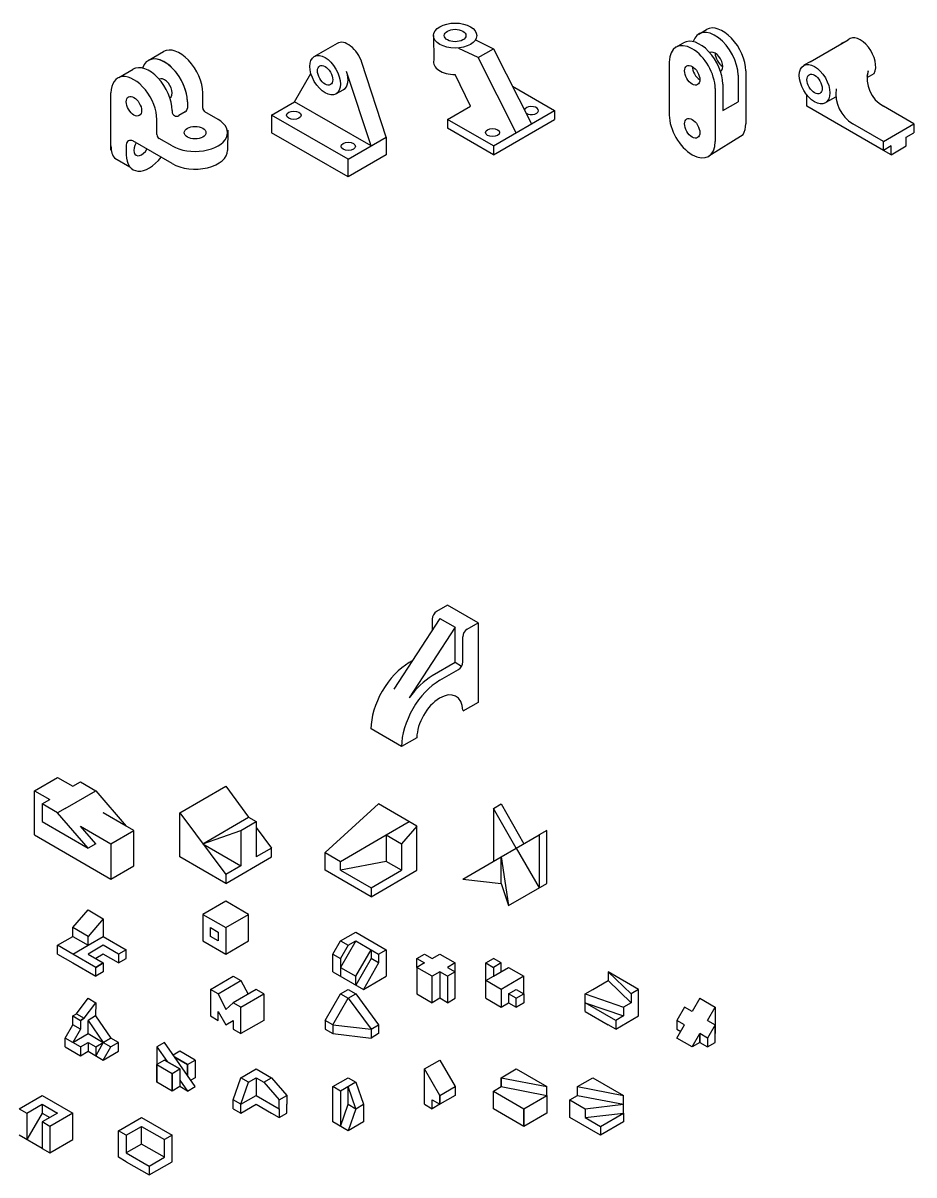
# Model space of a CAD drawing. Header units: millimetres. Extents: x 3754 to 5737, y 3935 to 4721.
# Drawn here: x 4111 to 4616, y 3935 to 4587 of the extents above; entities that cross this region are included whole.
import ezdxf

# ---------------------------------------------------------------- set-up
doc = ezdxf.new("R2010")
doc.units = ezdxf.units.MM

msp = doc.modelspace()

# ---------------------------------------------------------------- linework, layer by layer
for p, q in [((4343.86, 4579.97), (4343.98, 4565.98)), ((4494.01, 4580.83), (4498.47, 4583.41)), ((4276.37, 4568.11), (4289.44, 4575.65)), ((4369.1, 4567.5), (4358.27, 4572.68)), ((4367.56, 4577.5), (4377.76, 4572.5)), ((4369.1, 4567.5), (4377.76, 4572.5)), ((4377.76, 4572.5), (4399.41, 4530)), ((4481.16, 4573.41), (4485.49, 4575.91)), ((4557.22, 4565.18), (4578.68, 4577.5)), ((4182.38, 4565.91), (4191.04, 4570.91)), ((4317.14, 4522.5), (4303.34, 4564.69)), ((4390.75, 4525), (4369.1, 4567.5)), ((4477.35, 4565), (4477.35, 4535)), ((4557.22, 4565.18), (4553.56, 4563.14)), ((4165.74, 4556.33), (4173.73, 4560.92)), ((4265.18, 4542.5), (4274.43, 4558.53)), ((4308.48, 4517.5), (4294.68, 4559.69)), ((4520.65, 4560), (4520.65, 4530)), ((4589.42, 4556.32), (4593.4, 4558.56)), ((4364.77, 4540), (4356.11, 4557.93)), ((4507.66, 4552.5), (4507.66, 4537.5)), ((4516.32, 4557.5), (4516.32, 4542.5)), ((4589.46, 4557), (4589.42, 4556.32)), ((4589.42, 4556.32), (4589.42, 4556.32)), ((4589.42, 4556.32), (4589.42, 4556.32)), ((4161.25, 4515.17), (4161.25, 4547.5)), ((4213.21, 4538.94), (4213.21, 4547.5)), ((4292.91, 4549.2), (4288.39, 4546.77)), ((4388.58, 4551.25), (4412.4, 4537.5)), ((4503.33, 4550), (4503.33, 4520)), ((4555.29, 4540), (4555.29, 4546.21)), ((4570.04, 4544.37), (4571.75, 4545.25)), ((4204.55, 4542.5), (4204.55, 4538.94)), ((4252.18, 4535), (4265.18, 4542.5)), ((4308.48, 4517.5), (4265.18, 4542.5)), ((4351.78, 4532.5), (4364.77, 4540)), ((4507.66, 4537.5), (4516.32, 4542.5)), ((4598.59, 4515), (4555.29, 4540)), ((4566.28, 4542.26), (4570.04, 4544.37)), ((4570.04, 4544.37), (4570.04, 4544.37)), ((4615.92, 4530), (4598.59, 4540)), ((4187.23, 4523.94), (4187.23, 4532.5)), ((4195.89, 4537.5), (4195.89, 4536.83)), ((4203.3, 4536.78), (4199.64, 4534.67)), ((4221.87, 4532.5), (4214.46, 4536.78)), ((4295.49, 4510), (4252.18, 4535)), ((4252.18, 4535), (4252.18, 4525)), ((4377.76, 4517.5), (4351.78, 4532.5)), ((4351.78, 4532.5), (4351.78, 4527.5)), ((4377.76, 4517.5), (4412.4, 4537.5)), ((4377.76, 4512.5), (4412.4, 4532.5)), ((4412.4, 4537.5), (4412.4, 4532.5)), ((4227.35, 4526.47), (4227.25, 4514.95)), ((4377.76, 4512.5), (4351.78, 4527.5)), ((4598.59, 4520), (4581.27, 4530)), ((4598.59, 4520), (4615.92, 4530)), ((4615.92, 4530), (4615.92, 4525)), ((4195.89, 4507.5), (4173.66, 4520.33)), ((4195.89, 4517.5), (4188.48, 4521.78)), ((4295.49, 4500), (4252.18, 4525)), ((4295.49, 4510), (4317.14, 4522.5)), ((4317.14, 4522.5), (4317.14, 4512.5)), ((4499.82, 4511.9), (4519.25, 4524.03)), ((4598.59, 4515), (4598.59, 4520)), ((4611.59, 4522.5), (4615.92, 4525)), ((4611.59, 4517.5), (4611.59, 4522.5)), ((4169.91, 4518.17), (4169.91, 4512.5)), ((4317.14, 4512.5), (4295.49, 4500)), ((4377.76, 4517.5), (4377.76, 4512.5)), ((4602.93, 4517.5), (4598.59, 4515)), ((4602.93, 4512.5), (4598.59, 4515)), ((4602.93, 4512.5), (4611.59, 4517.5)), ((4602.93, 4512.5), (4602.93, 4517.5)), ((4171.86, 4505.55), (4163.49, 4510.38)), ((4295.49, 4500), (4295.49, 4510)), ((4351.78, 4257.5), (4345.62, 4253.94)), ((4369.1, 4247.5), (4351.78, 4257.5)), ((4347.45, 4250), (4321.47, 4210)), ((4356.11, 4245), (4330.13, 4205)), ((4343.12, 4249.61), (4343.12, 4243.33)), ((4347.45, 4250), (4356.11, 4245)), ((4356.11, 4225), (4356.11, 4245)), ((4362.94, 4243.94), (4369.1, 4247.5)), ((4369.1, 4247.5), (4369.1, 4202.5)), ((4360.44, 4225.39), (4360.44, 4239.61)), ((4331.86, 4226), (4330.13, 4225)), ((4356.11, 4225), (4343.12, 4217.5)), ((4347.45, 4215), (4357.94, 4221.06)), ((4359.77, 4222.89), (4356.11, 4225)), ((4330.13, 4205), (4330.13, 4205)), ((4369.1, 4202.5), (4360.44, 4197.5)), ((4325.8, 4177.5), (4308.48, 4187.5)), ((4334.46, 4182.5), (4325.8, 4177.5)), ((4117.95, 4152.5), (4130.94, 4160)), ((4130.94, 4160), (4139.6, 4155)), ((4139.6, 4155), (4143.93, 4157.5)), ((4143.93, 4157.5), (4152.59, 4152.5)), ((4200.22, 4140), (4226.2, 4155)), ((4226.2, 4155), (4239.19, 4137.5)), ((4117.95, 4147.5), (4117.95, 4152.5)), ((4117.95, 4152.5), (4126.61, 4147.5)), ((4117.95, 4127.5), (4117.95, 4147.5)), ((4122.28, 4145), (4126.61, 4147.5)), ((4135.27, 4142.5), (4152.59, 4152.5)), ((4148.26, 4150), (4152.59, 4152.5)), ((4152.59, 4152.5), (4169.91, 4132.5)), ((4122.28, 4145), (4122.28, 4135)), ((4130.94, 4140), (4122.28, 4145)), ((4135.27, 4142.5), (4130.94, 4140)), ((4312.81, 4145), (4282.5, 4117.5)), ((4334.46, 4132.5), (4312.81, 4145)), ((4377.76, 4142.5), (4382.09, 4145)), ((4377.76, 4142.5), (4377.76, 4112.5)), ((4390.75, 4120), (4377.76, 4142.5)), ((4382.09, 4145), (4395.08, 4122.5)), ((4122.28, 4135), (4148.26, 4120)), ((4148.26, 4120), (4130.94, 4140)), ((4174.24, 4130), (4156.92, 4140)), ((4169.91, 4132.5), (4156.92, 4140)), ((4200.22, 4115), (4200.22, 4140)), ((4200.22, 4140), (4226.2, 4105)), ((4213.21, 4122.5), (4239.19, 4137.5)), ((4234.86, 4130), (4243.52, 4135)), ((4239.19, 4137.5), (4243.52, 4135)), ((4243.52, 4135), (4243.52, 4115)), ((4317.14, 4127.5), (4330.13, 4135)), ((4143.93, 4132.5), (4161.25, 4122.5)), ((4152.59, 4122.5), (4143.93, 4132.5)), ((4161.25, 4122.5), (4174.24, 4130)), ((4174.24, 4110), (4174.24, 4130)), ((4213.21, 4122.5), (4234.86, 4130)), ((4234.86, 4130), (4234.86, 4110)), ((4243.52, 4131.67), (4252.18, 4120)), ((4334.46, 4132.5), (4325.8, 4122.5)), ((4334.46, 4107.5), (4334.46, 4132.5)), ((4408.07, 4130), (4403.74, 4127.5)), ((4408.07, 4100), (4408.07, 4130)), ((4117.95, 4127.5), (4161.25, 4102.5)), ((4152.59, 4122.5), (4148.26, 4120)), ((4161.25, 4122.5), (4161.25, 4102.5)), ((4213.21, 4122.5), (4234.86, 4110)), ((4291.16, 4112.5), (4317.14, 4127.5)), ((4317.14, 4127.5), (4317.14, 4112.5)), ((4317.14, 4127.5), (4325.8, 4122.5)), ((4325.8, 4122.5), (4325.8, 4107.5)), ((4390.75, 4120), (4403.74, 4127.5)), ((4403.74, 4127.5), (4403.74, 4097.5)), ((4226.2, 4100), (4200.22, 4115)), ((4226.2, 4100), (4252.18, 4115)), ((4252.18, 4120), (4243.52, 4115)), ((4252.18, 4115), (4252.18, 4120)), ((4282.5, 4107.5), (4282.5, 4117.5)), ((4282.5, 4117.5), (4291.16, 4112.5)), ((4360.44, 4102.5), (4382.09, 4115)), ((4382.09, 4115), (4390.75, 4120)), ((4382.09, 4115), (4386.42, 4087.5)), ((4382.09, 4100), (4382.09, 4115)), ((4390.75, 4120), (4403.74, 4097.5)), ((4161.25, 4102.5), (4174.24, 4110)), ((4234.86, 4110), (4226.2, 4105)), ((4317.14, 4112.5), (4291.16, 4107.5)), ((4291.16, 4107.5), (4291.16, 4112.5)), ((4325.8, 4107.5), (4317.14, 4112.5)), ((4226.2, 4105), (4226.2, 4100)), ((4308.48, 4092.5), (4282.5, 4107.5)), ((4291.16, 4107.5), (4308.48, 4097.5)), ((4308.48, 4097.5), (4325.8, 4107.5)), ((4308.48, 4092.5), (4334.46, 4107.5)), ((4360.44, 4102.5), (4382.09, 4100)), ((4308.48, 4097.5), (4308.48, 4092.5)), ((4382.09, 4100), (4386.42, 4087.5)), ((4386.42, 4087.5), (4408.07, 4100)), ((4226.2, 4090), (4213.21, 4082.5)), ((4239.19, 4082.5), (4226.2, 4090)), ((4139.6, 4075), (4148.26, 4085)), ((4148.26, 4085), (4156.92, 4080)), ((4213.21, 4082.5), (4213.21, 4067.5)), ((4213.21, 4082.5), (4226.2, 4075)), ((4226.2, 4075), (4239.19, 4082.5)), ((4239.19, 4067.5), (4239.19, 4082.5)), ((4156.92, 4080), (4148.26, 4070)), ((4156.92, 4080), (4156.92, 4070)), ((4130.94, 4065), (4139.6, 4070)), ((4139.6, 4070), (4139.6, 4075)), ((4148.26, 4070), (4139.6, 4075)), ((4139.6, 4070), (4148.26, 4065)), ((4148.26, 4065), (4148.26, 4070)), ((4148.26, 4065), (4156.92, 4070)), ((4156.92, 4070), (4169.91, 4062.5)), ((4217.54, 4075), (4221.87, 4072.5)), ((4217.54, 4070), (4217.54, 4075)), ((4221.87, 4067.5), (4217.54, 4070)), ((4221.87, 4072.5), (4221.87, 4067.5)), ((4226.2, 4075), (4226.2, 4060)), ((4291.16, 4067.5), (4295.49, 4070)), ((4295.49, 4070), (4299.82, 4072.5)), ((4299.82, 4072.5), (4317.14, 4062.5)), ((4130.94, 4060), (4130.94, 4065)), ((4139.6, 4060), (4130.94, 4065)), ((4139.6, 4060), (4148.26, 4065)), ((4156.92, 4065), (4148.26, 4060)), ((4165.58, 4060), (4156.92, 4065)), ((4169.91, 4062.5), (4165.58, 4060)), ((4169.91, 4057.5), (4169.91, 4062.5)), ((4213.21, 4067.5), (4226.2, 4060)), ((4226.2, 4060), (4239.19, 4067.5)), ((4286.83, 4060), (4291.16, 4067.5)), ((4291.16, 4067.5), (4295.49, 4065)), ((4299.82, 4067.5), (4291.16, 4052.5)), ((4295.49, 4065), (4291.16, 4057.5)), ((4295.49, 4065), (4299.82, 4067.5)), ((4299.82, 4067.5), (4312.81, 4060)), ((4299.82, 4047.5), (4308.48, 4062.5)), ((4308.48, 4062.5), (4308.48, 4057.5)), ((4312.81, 4060), (4317.14, 4062.5)), ((4317.14, 4062.5), (4317.14, 4047.5)), ((4130.94, 4060), (4139.6, 4055)), ((4152.59, 4052.5), (4139.6, 4060)), ((4148.26, 4060), (4156.92, 4055)), ((4156.92, 4060), (4152.59, 4057.5)), ((4165.58, 4055), (4156.92, 4060)), ((4165.58, 4060), (4165.58, 4055)), ((4165.58, 4055), (4169.91, 4057.5)), ((4286.83, 4050), (4286.83, 4060)), ((4286.83, 4060), (4291.16, 4057.5)), ((4291.16, 4057.5), (4291.16, 4047.5)), ((4308.48, 4057.5), (4299.82, 4042.5)), ((4312.81, 4055), (4308.48, 4057.5)), ((4312.81, 4060), (4312.81, 4055)), ((4334.46, 4057.5), (4338.79, 4060)), ((4334.46, 4052.5), (4334.46, 4057.5)), ((4334.46, 4052.5), (4334.46, 4057.5)), ((4334.46, 4057.5), (4338.79, 4055)), ((4338.79, 4060), (4343.12, 4057.5)), ((4343.12, 4057.5), (4347.45, 4060)), ((4347.45, 4060), (4356.11, 4055)), ((4373.43, 4055), (4377.76, 4057.5)), ((4382.09, 4055), (4377.76, 4057.5)), ((4139.6, 4055), (4152.59, 4047.5)), ((4156.92, 4055), (4152.59, 4052.5)), ((4152.59, 4052.5), (4156.92, 4055)), ((4152.59, 4047.5), (4152.59, 4052.5)), ((4156.92, 4050), (4152.59, 4047.5)), ((4156.92, 4055), (4156.92, 4050)), ((4286.83, 4050), (4304.15, 4040)), ((4291.16, 4052.5), (4299.82, 4047.5)), ((4312.81, 4055), (4304.15, 4040)), ((4338.79, 4055), (4334.46, 4052.5)), ((4343.12, 4047.5), (4334.46, 4052.5)), ((4334.46, 4052.5), (4334.46, 4037.5)), ((4347.45, 4050), (4343.12, 4047.5)), ((4351.78, 4047.5), (4347.45, 4050)), ((4347.45, 4050), (4347.45, 4035)), ((4356.11, 4055), (4351.78, 4052.5)), ((4351.78, 4052.5), (4356.11, 4050)), ((4356.11, 4050), (4351.78, 4047.5)), ((4356.11, 4050), (4356.11, 4055)), ((4356.11, 4035), (4356.11, 4050)), ((4373.43, 4035), (4373.43, 4055)), ((4373.43, 4055), (4377.76, 4052.5)), ((4382.09, 4055), (4377.76, 4052.5)), ((4377.76, 4052.5), (4377.76, 4047.5)), ((4377.76, 4052.5), (4377.76, 4047.5)), ((4377.76, 4047.5), (4386.42, 4052.5)), ((4382.09, 4050), (4382.09, 4055)), ((4386.42, 4052.5), (4395.08, 4047.5)), ((4442.71, 4050), (4455.7, 4037.5)), ((4460.03, 4040), (4442.71, 4050)), ((4442.71, 4050), (4442.71, 4045)), ((4217.54, 4040), (4230.53, 4047.5)), ((4221.87, 4037.5), (4234.86, 4045)), ((4230.53, 4047.5), (4234.86, 4045)), ((4234.86, 4045), (4238.87, 4037.33)), ((4299.82, 4042.5), (4299.82, 4047.5)), ((4304.15, 4040), (4317.14, 4047.5)), ((4343.12, 4032.5), (4343.12, 4047.5)), ((4351.78, 4047.5), (4351.78, 4032.5)), ((4373.43, 4045), (4377.76, 4047.5)), ((4382.09, 4040), (4373.43, 4045)), ((4395.08, 4047.5), (4382.09, 4040)), ((4395.08, 4037.5), (4395.08, 4047.5)), ((4434.05, 4040), (4442.71, 4045)), ((4442.71, 4045), (4455.7, 4032.5)), ((4217.54, 4040), (4217.54, 4025)), ((4221.87, 4037.5), (4217.54, 4040)), ((4221.87, 4037.5), (4226.23, 4028.58)), ((4243.52, 4040), (4230.53, 4032.5)), ((4234.86, 4030), (4247.85, 4037.5)), ((4247.85, 4037.5), (4243.52, 4040)), ((4247.85, 4037.5), (4247.85, 4022.5)), ((4282.5, 4022.5), (4291.16, 4037.5)), ((4291.16, 4037.5), (4295.49, 4040)), ((4291.16, 4037.5), (4295.49, 4035)), ((4295.49, 4040), (4299.82, 4037.5)), ((4295.49, 4035), (4299.82, 4037.5)), ((4299.82, 4037.5), (4312.81, 4020)), ((4334.46, 4037.5), (4343.12, 4032.5)), ((4382.09, 4040), (4382.09, 4030)), ((4386.42, 4037.5), (4390.75, 4040)), ((4386.42, 4037.5), (4386.42, 4032.5)), ((4390.75, 4035), (4386.42, 4037.5)), ((4390.75, 4040), (4395.08, 4037.5)), ((4390.75, 4040), (4395.08, 4037.5)), ((4390.75, 4035), (4395.08, 4037.5)), ((4395.08, 4037.5), (4395.08, 4032.5)), ((4395.08, 4037.5), (4395.08, 4032.5)), ((4429.72, 4037.5), (4434.05, 4040)), ((4429.72, 4037.5), (4434.05, 4040)), ((4429.72, 4027.5), (4429.72, 4037.5)), ((4429.72, 4032.5), (4429.72, 4037.5)), ((4429.72, 4037.5), (4451.37, 4030)), ((4460.03, 4040), (4455.7, 4037.5)), ((4455.7, 4037.5), (4455.7, 4032.5)), ((4460.03, 4030), (4460.03, 4040)), ((4141.7, 4026.28), (4148.26, 4035)), ((4146.11, 4023.73), (4152.59, 4032.5)), ((4148.26, 4035), (4152.59, 4032.5)), ((4152.59, 4032.5), (4152.55, 4025.07)), ((4226.23, 4028.58), (4230.53, 4032.5)), ((4234.86, 4030), (4230.53, 4032.5)), ((4234.86, 4015), (4234.86, 4030)), ((4286.83, 4020), (4295.49, 4035)), ((4295.49, 4035), (4308.48, 4017.5)), ((4347.45, 4035), (4343.12, 4032.5)), ((4351.78, 4032.5), (4347.45, 4035)), ((4351.78, 4032.5), (4356.11, 4035)), ((4373.43, 4035), (4382.09, 4030)), ((4382.09, 4030), (4386.42, 4032.5)), ((4386.42, 4032.5), (4390.75, 4030)), ((4390.75, 4030), (4390.75, 4035)), ((4390.75, 4030), (4395.08, 4032.5)), ((4395.08, 4032.5), (4390.75, 4030)), ((4429.72, 4032.5), (4451.37, 4025)), ((4447.04, 4022.5), (4429.72, 4032.5)), ((4455.7, 4032.5), (4451.37, 4030)), ((4451.37, 4030), (4451.37, 4025)), ((4460.03, 4025), (4460.03, 4030)), ((4486.01, 4030), (4481.68, 4022.5)), ((4490.34, 4027.5), (4486.01, 4030)), ((4494.67, 4035), (4490.34, 4027.5)), ((4494.67, 4035), (4503.33, 4030)), ((4499, 4022.5), (4503.33, 4030)), ((4503.33, 4030), (4503.33, 4020)), ((4139.6, 4025), (4141.7, 4026.28)), ((4139.6, 4020), (4139.6, 4025)), ((4139.6, 4025), (4143.93, 4022.5)), ((4141.78, 4026.23), (4146.11, 4023.73)), ((4143.93, 4022.5), (4146.11, 4023.73)), ((4146.11, 4023.73), (4143.93, 4022.5)), ((4152.55, 4025.07), (4148.26, 4022.53)), ((4152.55, 4025.07), (4148.26, 4022.53)), ((4152.55, 4025.07), (4161.25, 4012.5)), ((4217.54, 4025), (4221.87, 4022.5)), ((4221.87, 4022.5), (4221.87, 4027.5)), ((4221.87, 4027.5), (4226.2, 4020)), ((4429.72, 4027.5), (4442.71, 4020)), ((4451.37, 4025), (4447.04, 4022.5)), ((4447.04, 4017.5), (4460.03, 4025)), ((4135.27, 4012.5), (4139.6, 4020)), ((4143.93, 4017.5), (4139.6, 4020)), ((4143.93, 4017.5), (4139.6, 4010)), ((4143.93, 4022.5), (4143.93, 4017.5)), ((4148.26, 4022.53), (4156.92, 4010)), ((4148.26, 4022.53), (4148.26, 4022.53)), ((4148.26, 4015), (4148.26, 4022.53)), ((4226.2, 4020), (4230.53, 4022.5)), ((4230.53, 4022.5), (4230.53, 4017.5)), ((4230.53, 4017.5), (4234.86, 4015)), ((4247.85, 4022.5), (4234.86, 4015)), ((4282.5, 4022.5), (4282.5, 4017.5)), ((4286.83, 4020), (4282.5, 4022.5)), ((4282.5, 4017.5), (4286.83, 4015)), ((4286.83, 4020), (4308.48, 4017.5)), ((4286.83, 4020), (4286.83, 4015)), ((4308.48, 4017.5), (4312.81, 4020)), ((4308.48, 4017.5), (4308.48, 4012.5)), ((4312.81, 4020), (4312.81, 4015)), ((4447.04, 4017.5), (4442.71, 4020)), ((4447.04, 4022.5), (4447.04, 4022.5)), ((4447.04, 4022.5), (4447.04, 4017.5)), ((4481.68, 4022.5), (4481.68, 4017.5)), ((4486.01, 4020), (4481.68, 4022.5)), ((4481.68, 4012.5), (4486.01, 4020)), ((4481.68, 4017.5), (4483.85, 4016.25)), ((4499, 4022.5), (4503.33, 4020)), ((4503.33, 4020), (4499, 4012.5)), ((4503.33, 4020), (4499, 4012.5)), ((4503.33, 4020), (4503.33, 4015)), ((4503.33, 4010), (4503.33, 4020)), ((4135.27, 4007.5), (4135.27, 4012.5)), ((4143.93, 4007.5), (4135.27, 4012.5)), ((4139.6, 4010), (4148.26, 4015)), ((4148.26, 4015), (4156.92, 4010)), ((4156.92, 4010), (4161.25, 4012.5)), ((4161.25, 4012.5), (4156.92, 4010)), ((4165.58, 4010), (4161.25, 4012.5)), ((4286.83, 4015), (4308.48, 4012.5)), ((4312.81, 4015), (4308.48, 4012.5)), ((4490.34, 4007.5), (4481.68, 4012.5)), ((4490.34, 4007.5), (4494.67, 4015)), ((4499, 4012.5), (4494.67, 4015)), ((4494.67, 4015), (4494.67, 4010)), ((4494.67, 4010), (4494.67, 4015)), ((4499, 4012.5), (4499, 4007.5)), ((4135.27, 4007.5), (4143.93, 4002.5)), ((4143.93, 4007.5), (4148.26, 4010)), ((4143.93, 4007.5), (4143.93, 4002.5)), ((4143.93, 4002.5), (4148.26, 4005)), ((4148.26, 4010), (4152.59, 4007.5)), ((4148.26, 4010), (4148.26, 4005)), ((4148.26, 4005), (4156.92, 4000)), ((4152.59, 4007.5), (4156.92, 4010)), ((4156.92, 4010), (4152.59, 4002.5)), ((4152.59, 4007.5), (4152.59, 4002.5)), ((4156.92, 4010), (4161.25, 4007.5)), ((4156.92, 4000), (4161.25, 4007.5)), ((4156.92, 4000), (4165.58, 4005)), ((4165.58, 4010), (4161.25, 4007.5)), ((4165.58, 4005), (4165.58, 4010)), ((4191.56, 4010), (4187.23, 4007.5)), ((4187.23, 4007.5), (4193.01, 3999.17)), ((4187.23, 4007.5), (4187.23, 3987.5)), ((4208.88, 3985), (4191.56, 4010)), ((4200.22, 4005), (4196.51, 4002.86)), ((4208.88, 4000), (4200.22, 4005)), ((4494.67, 4010), (4490.34, 4007.5)), ((4494.67, 4010), (4499, 4007.5)), ((4499, 4007.5), (4503.33, 4010)), ((4156.92, 4000), (4156.92, 4000)), ((4191.56, 4000), (4187.23, 3997.5)), ((4187.23, 3987.5), (4187.23, 3997.5)), ((4187.23, 3997.5), (4195.89, 3992.5)), ((4191.56, 4000), (4200.22, 3995)), ((4200.22, 3995), (4191.56, 4000)), ((4204.55, 3997.5), (4197.34, 4001.67)), ((4197.34, 4001.67), (4204.55, 3997.5)), ((4197.34, 4001.67), (4204.55, 3997.5)), ((4204.55, 3997.5), (4208.88, 4000)), ((4204.55, 3997.5), (4208.88, 4000)), ((4204.55, 3997.5), (4204.55, 3991.25)), ((4204.55, 3991.25), (4204.55, 3997.5)), ((4208.88, 4000), (4208.88, 3990)), ((4338.79, 3995), (4347.45, 4000)), ((4347.45, 4000), (4356.11, 3985)), ((4195.89, 3992.5), (4200.22, 3995)), ((4195.89, 3992.5), (4195.89, 3982.5)), ((4195.89, 3982.5), (4195.89, 3992.5)), ((4200.22, 3995), (4200.22, 3985)), ((4234.86, 3990), (4243.52, 3995)), ((4243.52, 3995), (4252.18, 3990)), ((4338.79, 3975), (4338.79, 3995)), ((4347.45, 3980), (4338.79, 3995)), ((4382.09, 3990), (4390.75, 3995)), ((4390.75, 3995), (4408.07, 3985)), ((4195.89, 3982.5), (4187.23, 3987.5)), ((4200.22, 3985), (4195.89, 3982.5)), ((4200.22, 3988.75), (4204.55, 3982.5)), ((4204.55, 3982.5), (4200.22, 3985)), ((4204.55, 3982.5), (4208.88, 3985)), ((4208.88, 3990), (4206.41, 3988.57)), ((4230.53, 3977.5), (4234.86, 3990)), ((4239.19, 3987.5), (4234.86, 3990)), ((4234.86, 3975), (4239.19, 3987.5)), ((4239.19, 3987.5), (4243.52, 3990)), ((4243.52, 3990), (4247.85, 3987.5)), ((4243.52, 3990), (4243.52, 3980)), ((4247.85, 3987.5), (4252.18, 3990)), ((4247.85, 3987.5), (4256.51, 3977.5)), ((4252.18, 3990), (4260.84, 3980)), ((4286.83, 3985), (4295.49, 3990)), ((4286.83, 3965), (4286.83, 3985)), ((4291.16, 3982.5), (4286.83, 3985)), ((4299.82, 3987.5), (4291.16, 3982.5)), ((4295.49, 3990), (4299.82, 3987.5)), ((4299.82, 3972.5), (4295.49, 3985)), ((4295.49, 3975), (4295.49, 3985)), ((4299.82, 3987.5), (4304.15, 3975)), ((4347.45, 3980), (4356.11, 3985)), ((4356.11, 3985), (4356.11, 3980)), ((4377.76, 3982.5), (4382.09, 3985)), ((4382.09, 3990), (4408.07, 3985)), ((4382.09, 3985), (4382.09, 3990)), ((4382.09, 3990), (4382.09, 3985)), ((4382.09, 3985), (4408.07, 3980)), ((4408.07, 3980), (4408.07, 3985)), ((4425.39, 3985), (4434.05, 3990)), ((4425.39, 3980), (4425.39, 3985)), ((4425.39, 3985), (4451.37, 3980)), ((4434.05, 3990), (4451.37, 3980)), ((4109.29, 3972.5), (4122.28, 3980)), ((4122.28, 3980), (4139.6, 3970)), ((4234.86, 3975), (4243.52, 3980)), ((4243.52, 3980), (4256.51, 3972.5)), ((4256.51, 3977.5), (4260.84, 3980)), ((4256.51, 3977.5), (4260.84, 3980)), ((4260.84, 3980), (4260.84, 3975)), ((4291.16, 3982.5), (4291.16, 3962.5)), ((4356.11, 3980), (4347.45, 3975)), ((4347.45, 3980), (4347.45, 3975)), ((4347.45, 3975), (4347.45, 3980)), ((4377.76, 3972.5), (4377.76, 3982.5)), ((4377.76, 3982.5), (4395.08, 3972.5)), ((4395.08, 3972.5), (4408.07, 3980)), ((4408.07, 3980), (4408.07, 3970)), ((4421.06, 3977.5), (4425.39, 3980)), ((4425.39, 3980), (4451.37, 3975)), ((4451.37, 3975), (4451.37, 3980)), ((4109.29, 3972.5), (4113.62, 3970)), ((4113.62, 3970), (4122.28, 3975)), ((4122.28, 3975), (4130.94, 3970)), ((4122.28, 3975), (4122.28, 3970)), ((4230.53, 3972.5), (4230.53, 3977.5)), ((4234.86, 3975), (4230.53, 3977.5)), ((4230.53, 3972.5), (4234.86, 3970)), ((4234.86, 3970), (4234.86, 3975)), ((4234.86, 3970), (4243.52, 3975)), ((4243.52, 3975), (4252.18, 3970)), ((4256.51, 3972.5), (4256.51, 3977.5)), ((4256.51, 3972.5), (4256.51, 3967.5)), ((4260.84, 3970), (4260.84, 3975)), ((4291.16, 3962.5), (4295.49, 3975)), ((4295.49, 3975), (4299.82, 3972.5)), ((4299.82, 3972.5), (4295.49, 3960)), ((4299.82, 3972.5), (4304.15, 3975)), ((4299.82, 3972.5), (4299.82, 3972.5)), ((4304.15, 3975), (4304.15, 3965)), ((4338.79, 3975), (4343.12, 3972.5)), ((4343.12, 3972.5), (4343.12, 3977.5)), ((4343.12, 3977.5), (4347.45, 3975)), ((4347.45, 3975), (4343.12, 3972.5)), ((4395.08, 3962.5), (4377.76, 3972.5)), ((4395.08, 3972.5), (4395.08, 3962.5)), ((4395.08, 3962.5), (4395.08, 3972.5)), ((4421.06, 3967.5), (4421.06, 3977.5)), ((4421.06, 3977.5), (4429.72, 3972.5)), ((4429.72, 3972.5), (4451.37, 3975)), ((4429.72, 3972.5), (4429.72, 3967.5)), ((4451.37, 3970), (4451.37, 3975)), ((4113.62, 3970), (4113.62, 3955)), ((4122.28, 3970), (4113.62, 3955)), ((4130.94, 3970), (4122.28, 3965)), ((4122.28, 3970), (4126.61, 3967.5)), ((4122.28, 3965), (4122.28, 3950)), ((4126.61, 3962.5), (4122.28, 3965)), ((4139.6, 3970), (4126.61, 3962.5)), ((4139.6, 3955), (4139.6, 3970)), ((4165.58, 3960), (4178.57, 3967.5)), ((4178.57, 3967.5), (4195.89, 3957.5)), ((4252.18, 3970), (4256.51, 3967.5)), ((4256.51, 3967.5), (4260.84, 3970)), ((4295.49, 3960), (4286.83, 3965)), ((4304.15, 3965), (4295.49, 3960)), ((4408.07, 3970), (4395.08, 3962.5)), ((4438.38, 3957.5), (4421.06, 3967.5)), ((4429.72, 3967.5), (4451.37, 3970)), ((4429.72, 3967.5), (4438.38, 3962.5)), ((4438.38, 3962.5), (4451.37, 3970)), ((4451.37, 3965), (4438.38, 3957.5)), ((4451.37, 3970), (4451.37, 3965)), ((4126.61, 3962.5), (4126.61, 3947.5)), ((4165.58, 3945), (4165.58, 3960)), ((4169.91, 3957.5), (4165.58, 3960)), ((4169.91, 3957.5), (4178.57, 3962.5)), ((4178.57, 3962.5), (4191.56, 3955)), ((4178.57, 3952.5), (4178.57, 3962.5)), ((4438.38, 3962.5), (4438.38, 3957.5)), ((4122.28, 3950), (4109.29, 3957.5)), ((4126.61, 3947.5), (4139.6, 3955)), ((4169.91, 3957.5), (4169.91, 3947.5)), ((4178.57, 3952.5), (4169.91, 3947.5)), ((4191.56, 3945), (4178.57, 3952.5)), ((4195.89, 3957.5), (4191.56, 3955)), ((4191.56, 3945), (4191.56, 3955)), ((4195.89, 3942.5), (4195.89, 3957.5)), ((4122.28, 3950), (4126.61, 3947.5)), ((4169.91, 3947.5), (4182.9, 3940)), ((4169.91, 3942.5), (4165.58, 3945)), ((4169.91, 3942.5), (4182.9, 3935)), ((4182.9, 3940), (4191.56, 3945)), ((4182.9, 3935), (4195.89, 3942.5)), ((4182.9, 3940), (4182.9, 3935))]:
    msp.add_line(p, q)
for centre, radius, start, end in [((4607.39, 4555.68), 17.98, 166.10211, 240.72434), ((4591.53, 4547.01), 19.86, 172.09085, 238.90131), ((4202.05, 4538.94), 2.5, 300.00034, 359.99865), ((4215.71, 4538.94), 2.5, 180, 240), ((4198.39, 4536.83), 2.5, 180, 300.00034), ((4172.41, 4518.17), 2.5, 60, 180), ((4189.73, 4523.94), 2.5, 180, 240), ((4348.12, 4249.61), 5, 120, 180), ((4365.44, 4239.61), 5, 120, 180), ((4355.44, 4225.39), 5, 300, 0)]:
    msp.add_arc(centre, radius, start, end)
for centre, major_axis in [((4356.11, 4580), (-12.25, 0)), ((4356.11, 4580), (-6.12, 0)), ((4282.5, 4557.5), (6.12, -10.61)), ((4559.62, 4552.5), (6.12, -10.61)), ((4282.5, 4557.5), (3.06, -5.3)), ((4490.34, 4557.5), (3.06, -5.3)), ((4559.62, 4552.5), (3.06, -5.3)), ((4174.24, 4540), (3.06, -5.3)), ((4264.79, 4534.87), (-4.07, 0)), ((4490.34, 4527.5), (3.06, -5.3)), ((4208.88, 4525), (-6.12, 0)), ((4377.33, 4525.09), (-3.97, 0)), ((4295.61, 4517.27), (-4.07, 0))]:
    msp.add_ellipse(centre, major_axis=major_axis, ratio=0.57735)
for centre, major_axis, start_param, end_param in [((4507.66, 4567.5), (-9.19, 15.91), 3.926991, 6.283412), ((4494.67, 4560), (-9.19, 15.91), 3.926991, 6.283185), ((4503.33, 4565), (-9.19, 15.91), 3.926991, 6.774068), ((4585.6, 4567.5), (6.12, -10.61), 0.32657, 3.28349), ((4200.22, 4555), (9.19, -15.91), 7.068556, 9.424303), ((4295.49, 4565), (6.12, -10.61), 7.504363, 9.436679), ((4490.34, 4557.5), (-9.19, 15.91), 3.926991, 7.068583), ((4503.33, 4565), (3.06, -5.3), 0, 3.141593), ((4581.27, 4565), (6.12, -10.61), 3.003713, 3.276856), ((4191.56, 4550), (9.19, -15.91), 7.068556, 9.915661), ((4191.56, 4550), (9.19, -15.91), 7.068556, 9.424778), ((4286.83, 4560), (6.12, -10.61), 3.134669, 3.14845), ((4356.11, 4565), (-12.25, 0), 6.144547, 7.853982), ((4507.66, 4567.5), (3.06, -5.3), 3.926991, 5.497787), ((4182.9, 4545), (9.19, -15.91), 7.068556, 9.424778), ((4286.83, 4560), (6.12, -10.61), 6.283185, 7.504363), ((4494.67, 4560), (3.06, -5.3), 3.926991, 5.497787), ((4581.27, 4565), (6.12, -10.61), 0.45163, 0.785398), ((4174.24, 4540), (9.19, -15.91), 7.068556, 10.210176), ((4191.56, 4550), (3.06, -5.3), 0, 3.141593), ((4399.34, 4537.51), (-3.97, 0), 0.718333, 6.136955), ((4174.24, 4525), (-9.19, -15.91), 8.639353, 8.63938), ((4208.88, 4525), (-18.37, 0), 0.785398, 3.926991), ((4490.34, 4527.5), (9.19, -15.91), 3.926991, 7.068583), ((4507.66, 4537.5), (9.19, -15.91), 6.599338, 7.068583), ((4178.57, 4517.5), (-3.06, -5.3), 4.712389, 7.853982), ((4174.24, 4525), (-9.19, -15.91), 5.497787, 6.092872), ((4182.9, 4520), (-9.19, -15.91), 5.497787, 7.616041), ((4208.88, 4515), (-18.37, 0), 7.068583, 9.419804), ((4330.13, 4200), (15.31, 26.52), 7.068583, 8.63938), ((4347.45, 4190), (15.31, 26.52), 7.068583, 8.63938), ((4343.12, 4192.5), (15.31, 26.52), 7.068583, 7.712085), ((4347.45, 4190), (9.19, 15.91), 5.533355, 8.63938)]:
    msp.add_ellipse(centre, major_axis=major_axis, ratio=0.57735, start_param=start_param, end_param=end_param)

doc.saveas('drawing.dxf')
